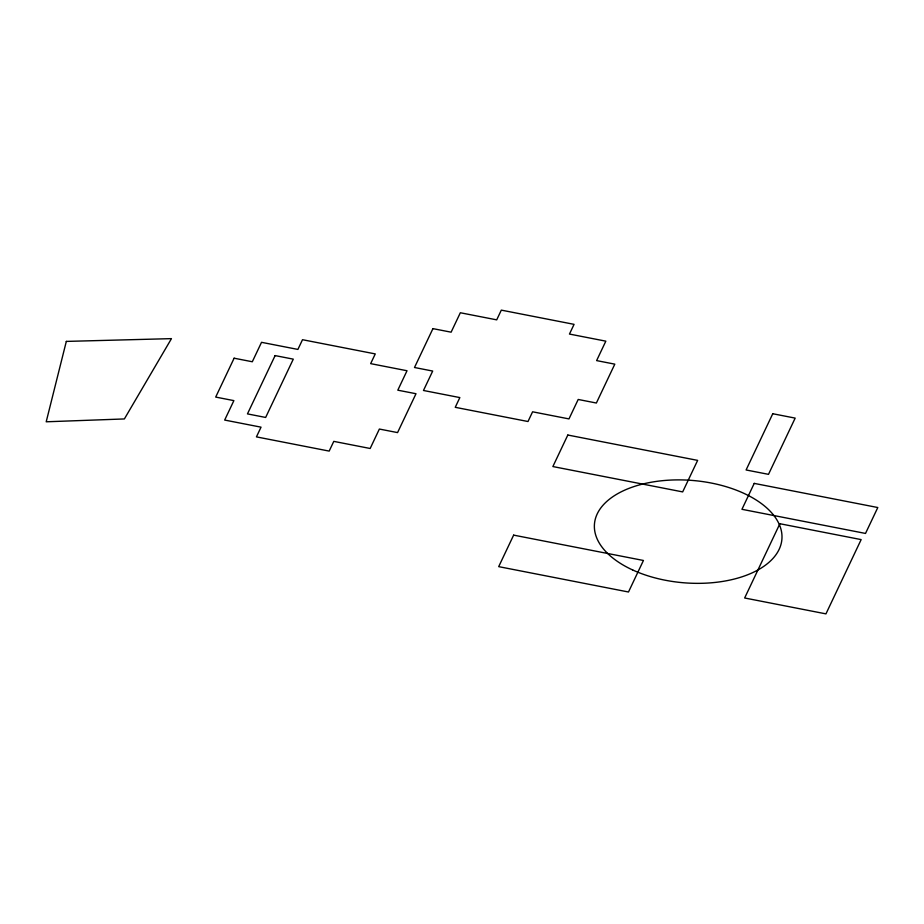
<?xml version="1.0" encoding="UTF-8"?>
<svg xmlns="http://www.w3.org/2000/svg" width="924" height="924" viewBox="0 0 924 924"><rect width="100%" height="100%" fill="white"/><g stroke="black" fill="none" stroke-linecap="round" stroke-linejoin="round"><path stroke-width="1.39" d="M66.32 341.406L46.2 421.794L124.382 418.942L171.46 338.634L66.32 341.406M234.118 358.2L215.696 397.077L233.876 400.623L224.671 420.062L261.042 427.165L256.433 436.879L329.175 451.097L333.783 441.372L370.166 448.487L379.371 429.048L397.563 432.594L415.996 393.728L397.805 390.182L407.022 370.743L370.651 363.64L375.26 353.915L302.506 339.709L297.898 349.422L261.527 342.319L252.31 361.758L234.118 358.2M275.109 355.59L247.459 413.894L265.65 417.452L293.289 359.147L275.109 355.59M432.929 328.632L414.506 367.498L432.686 371.055L423.481 390.482L459.852 397.586L455.243 407.311L527.997 421.517L532.594 411.804L568.976 418.907L578.193 399.468L596.373 403.026L614.806 364.148L596.615 360.603L605.832 341.164L569.461 334.061L574.07 324.347L501.316 310.129L496.708 319.854L460.337 312.751L451.12 332.178L432.929 328.632M513.64 535.123L498.694 566.643L628.493 591.995L643.439 560.475L513.64 535.123M567.821 435.031L552.875 466.551L682.674 491.903L697.632 460.383L567.821 435.031M772.764 413.733L746.095 469.969L768.502 474.347L795.171 418.11L772.764 413.733M754.227 483.391L741.949 509.309L865.511 533.437L877.8 507.53L754.227 483.391M779.868 523.723L744.652 597.99L825.952 613.871L861.156 539.604L779.868 523.723M632.709 569.993A94.017 51.34 4.6 0 0 781.438 542.48A94.017 51.34 4.6 0 0 650.415 482.386A94.017 51.34 4.6 0 0 632.709 569.993"/></g></svg>
